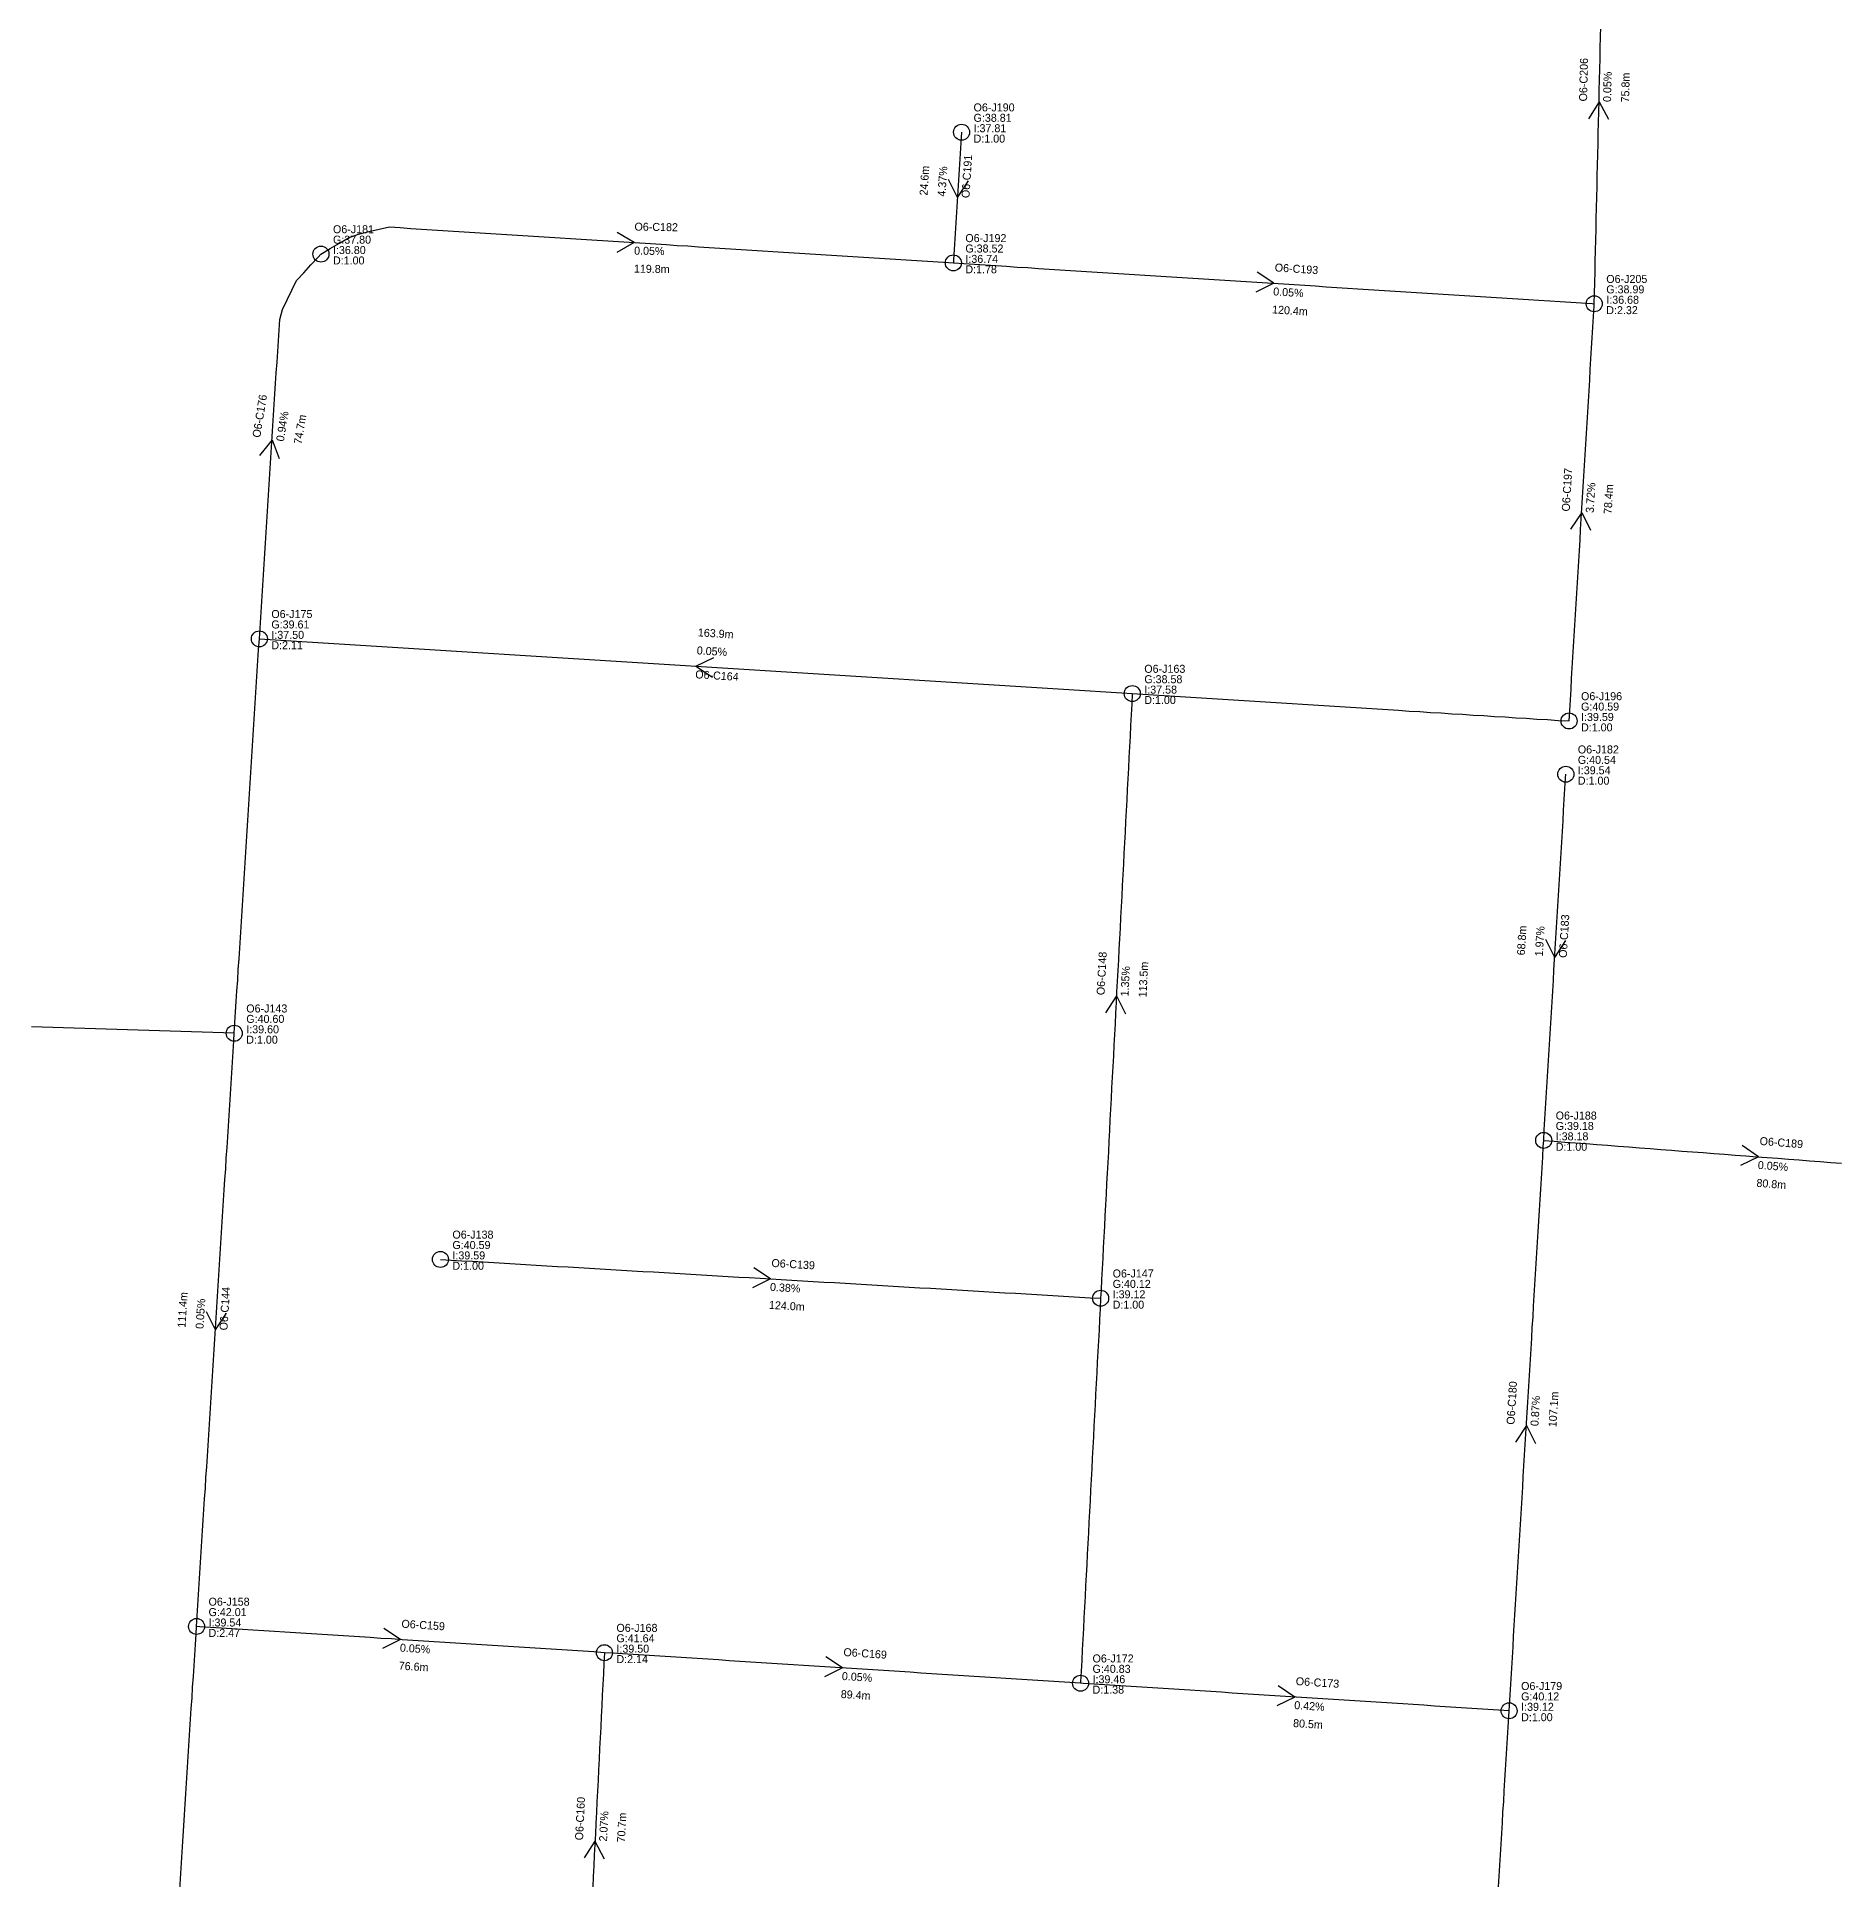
# Model space of a CAD drawing. Header units: metres. Extents: x 607160 to 610559, y 2613470 to 2618337.
# Drawn here: x 608737.4 to 609075, y 2615085.3 to 2615430.7 of the extents above; entities that cross this region are included whole.
import ezdxf

# ---------------------------------------------------------------- set-up
doc = ezdxf.new("R2010")
doc.units = ezdxf.units.M
for name, color, linetype in [('SW-DRAIN-LABELS', 3, 'Continuous'), ('SW-DRAIN-ORPHAN', 8, 'Continuous'), ('SW-DRAIN-SUB-06', 6, 'Continuous'), ('SW-JUNCTIONS', 7, 'Continuous')]:
    doc.layers.add(name, color=color, linetype=linetype)

msp = doc.modelspace()

# ---------------------------------------------------------------- linework, layer by layer
at = {"layer": 'SW-DRAIN-ORPHAN'}
for points in [[(608774.38, 2615243.91), (608774.51, 2615245.91), (608774.64, 2615247.91), (608774.76, 2615249.9), (608774.89, 2615251.9), (608775.02, 2615253.89), (608775.14, 2615255.89), (608775.27, 2615257.89), (608775.4, 2615259.88), (608775.52, 2615261.88), (608775.65, 2615263.87), (608775.78, 2615265.87), (608775.91, 2615267.87), (608776.03, 2615269.86), (608776.16, 2615271.86), (608776.29, 2615273.85), (608776.41, 2615275.85), (608776.54, 2615277.85), (608776.67, 2615279.84), (608776.79, 2615281.84), (608776.92, 2615283.83), (608777.05, 2615285.83), (608777.17, 2615287.83), (608777.3, 2615289.82), (608777.43, 2615291.82), (608777.55, 2615293.81), (608777.68, 2615295.81), (608777.81, 2615297.81), (608777.94, 2615299.8), (608778.06, 2615301.8), (608778.19, 2615303.79), (608778.32, 2615305.79), (608778.44, 2615307.79), (608778.57, 2615309.78), (608778.7, 2615311.78), (608778.82, 2615313.77), (608778.95, 2615315.77), (608779.08, 2615317.86)], [(608942.7, 2615307.59), (608944.69, 2615307.46), (608946.69, 2615307.34), (608948.68, 2615307.21), (608950.68, 2615307.09), (608952.68, 2615306.96), (608954.67, 2615306.84), (608956.67, 2615306.71), (608958.67, 2615306.59), (608960.66, 2615306.46), (608962.66, 2615306.34), (608964.65, 2615306.21), (608966.65, 2615306.09), (608968.65, 2615305.96), (608970.64, 2615305.84), (608972.64, 2615305.71), (608974.63, 2615305.59), (608976.63, 2615305.46), (608978.63, 2615305.34), (608980.62, 2615305.21), (608982.62, 2615305.09), (608984.61, 2615304.96), (608986.61, 2615304.84), (608988.61, 2615304.71), (608990.6, 2615304.59), (608992.6, 2615304.46), (608994.59, 2615304.33), (608996.59, 2615304.21), (608998.59, 2615304.08), (609000.58, 2615303.96), (609002.58, 2615303.83), (609004.57, 2615303.71), (609006.57, 2615303.58), (609008.57, 2615303.46), (609010.56, 2615303.33), (609012.56, 2615303.21), (609014.56, 2615303.08), (609016.55, 2615302.96), (609018.55, 2615302.83), (609020.54, 2615302.71), (609022.54, 2615302.58), (609024.56, 2615302.46)], [(608774.38, 2615243.91), (608772.38, 2615243.98), (608770.38, 2615244.04), (608768.39, 2615244.11), (608766.39, 2615244.17), (608764.39, 2615244.23), (608762.39, 2615244.3), (608760.39, 2615244.36), (608758.39, 2615244.42), (608756.39, 2615244.49), (608754.39, 2615244.55), (608752.39, 2615244.61), (608750.39, 2615244.68), (608748.4, 2615244.74), (608746.4, 2615244.8), (608744.4, 2615244.87), (608742.4, 2615244.93), (608740.4, 2615245), (608738.4, 2615245.06), (608736.4, 2615245.12)], [(608936.77, 2615194.23), (608936.67, 2615192.23), (608936.56, 2615190.23), (608936.46, 2615188.23), (608936.35, 2615186.24), (608936.25, 2615184.24), (608936.14, 2615182.24), (608936.04, 2615180.25), (608935.94, 2615178.25), (608935.83, 2615176.25), (608935.73, 2615174.25), (608935.62, 2615172.26), (608935.52, 2615170.26), (608935.41, 2615168.26), (608935.31, 2615166.26), (608935.2, 2615164.27), (608935.1, 2615162.27), (608934.99, 2615160.27), (608934.89, 2615158.28), (608934.79, 2615156.28), (608934.68, 2615154.28), (608934.58, 2615152.28), (608934.47, 2615150.29), (608934.37, 2615148.29), (608934.26, 2615146.29), (608934.16, 2615144.29), (608934.05, 2615142.3), (608933.95, 2615140.3), (608933.85, 2615138.3), (608933.74, 2615136.31), (608933.64, 2615134.31), (608933.53, 2615132.31), (608933.43, 2615130.31), (608933.32, 2615128.32), (608933.22, 2615126.32), (608933.11, 2615124.32), (608933.01, 2615122.32), (608933, 2615122.06)]]:
    msp.add_lwpolyline(points, dxfattribs=at)
at = {"layer": 'SW-DRAIN-SUB-06'}
for p, q in [((609030.18, 2615418.55), (609028.23, 2615415.34)), ((609030.18, 2615418.55), (609031.98, 2615415.26)), ((608909.93, 2615400.59), (608908.26, 2615403.95)), ((608909.93, 2615400.59), (608912, 2615403.71)), ((608849.36, 2615392.14), (608846.13, 2615394.06)), ((608849.36, 2615392.14), (608846.08, 2615390.31)), ((608969.22, 2615384.51), (608966.1, 2615386.58)), ((608969.22, 2615384.51), (608965.86, 2615382.84)), ((608781.46, 2615355.15), (608779.09, 2615352.24)), ((608781.46, 2615355.15), (608782.8, 2615351.64)), ((609026.93, 2615341.57), (609024.86, 2615338.44)), ((609026.93, 2615341.57), (609028.6, 2615338.21)), ((608860.89, 2615312.73), (608864.25, 2615314.39)), ((608860.89, 2615312.73), (608864.01, 2615310.65)), ((609021.88, 2615258.15), (609020.21, 2615261.51)), ((609021.88, 2615258.15), (609023.95, 2615261.28)), ((608939.73, 2615250.91), (608937.69, 2615247.76)), ((608939.73, 2615250.91), (608941.44, 2615247.57)), ((609060.07, 2615220.74), (609056.69, 2615219.12)), ((609060.07, 2615220.74), (609056.98, 2615222.86)), ((608874.9, 2615197.87), (608871.77, 2615199.93)), ((608874.9, 2615197.87), (608871.54, 2615196.19)), ((608770.84, 2615188.31), (608769.18, 2615191.67)), ((608770.84, 2615188.31), (608772.92, 2615191.43)), ((609016.57, 2615170.36), (609014.5, 2615167.23)), ((609016.57, 2615170.36), (609018.25, 2615167.01)), ((608805.53, 2615130.25), (608802.17, 2615128.58)), ((608805.53, 2615130.25), (608802.41, 2615132.33)), ((608888.38, 2615124.93), (608885.26, 2615127)), ((608888.38, 2615124.93), (608885.02, 2615123.26)), ((608973.17, 2615119.47), (608969.8, 2615117.81)), ((608973.17, 2615119.47), (608970.04, 2615121.55)), ((608841.99, 2615092.47), (608839.96, 2615089.32)), ((608841.99, 2615092.47), (608843.7, 2615089.13))]:
    msp.add_line(p, q, dxfattribs=at)
for points in [[(609029.29, 2615380.68), (609029.34, 2615382.68), (609029.39, 2615384.67), (609029.43, 2615386.67), (609029.48, 2615388.67), (609029.53, 2615390.67), (609029.58, 2615392.67), (609029.62, 2615394.67), (609029.67, 2615396.67), (609029.72, 2615398.67), (609029.76, 2615400.67), (609029.81, 2615402.67), (609029.86, 2615404.67), (609029.9, 2615406.67), (609029.95, 2615408.67), (609030, 2615410.67), (609030.04, 2615412.67), (609030.09, 2615414.67), (609030.14, 2615416.67), (609030.19, 2615418.67), (609030.23, 2615420.66), (609030.28, 2615422.66), (609030.33, 2615424.66), (609030.37, 2615426.66), (609030.42, 2615428.66), (609030.47, 2615430.66), (609030.51, 2615432.66)], [(608910.7, 2615412.84), (608910.57, 2615410.85), (608910.44, 2615408.85), (608910.32, 2615406.85), (608910.19, 2615404.86), (608910.07, 2615402.86), (608909.94, 2615400.86), (608909.82, 2615398.87), (608909.69, 2615396.87), (608909.57, 2615394.88), (608909.44, 2615392.88), (608909.32, 2615390.88), (608909.19, 2615388.89), (608909.16, 2615388.34)], [(608790.63, 2615390), (608792.36, 2615391.01), (608794.09, 2615392.01), (608795.81, 2615393.02), (608797.66, 2615393.74), (608799.6, 2615394.2), (608801.55, 2615394.66), (608803.5, 2615395.08), (608805.5, 2615394.95), (608807.49, 2615394.82), (608809.49, 2615394.68), (608811.48, 2615394.56), (608813.48, 2615394.43), (608815.48, 2615394.3), (608817.47, 2615394.17), (608819.47, 2615394.05), (608821.46, 2615393.92), (608823.46, 2615393.79), (608825.46, 2615393.67), (608827.45, 2615393.54), (608829.45, 2615393.41), (608831.44, 2615393.28), (608833.44, 2615393.16), (608835.44, 2615393.03), (608837.43, 2615392.9), (608839.43, 2615392.78), (608841.42, 2615392.65), (608843.42, 2615392.52), (608845.42, 2615392.4), (608847.41, 2615392.27), (608849.41, 2615392.14), (608851.4, 2615392.01), (608853.4, 2615391.89), (608855.4, 2615391.76), (608857.39, 2615391.63), (608859.39, 2615391.51), (608861.38, 2615391.38), (608863.38, 2615391.25), (608865.37, 2615391.12), (608867.37, 2615391), (608869.37, 2615390.87), (608871.36, 2615390.74), (608873.36, 2615390.62), (608875.35, 2615390.49), (608877.35, 2615390.36), (608879.35, 2615390.23), (608881.34, 2615390.11), (608883.34, 2615389.98), (608885.33, 2615389.85), (608887.33, 2615389.73), (608889.33, 2615389.6), (608891.32, 2615389.47), (608893.32, 2615389.34), (608895.31, 2615389.22), (608897.31, 2615389.09), (608899.31, 2615388.96), (608901.3, 2615388.84), (608903.3, 2615388.71), (608905.29, 2615388.58), (608907.29, 2615388.46), (608909.16, 2615388.34)], [(608779.08, 2615317.86), (608779.21, 2615319.86), (608779.34, 2615321.85), (608779.47, 2615323.85), (608779.59, 2615325.84), (608779.72, 2615327.84), (608779.85, 2615329.84), (608779.97, 2615331.83), (608780.1, 2615333.83), (608780.23, 2615335.82), (608780.36, 2615337.82), (608780.48, 2615339.82), (608780.61, 2615341.81), (608780.74, 2615343.81), (608780.86, 2615345.8), (608780.99, 2615347.8), (608781.12, 2615349.8), (608781.25, 2615351.79), (608781.37, 2615353.79), (608781.5, 2615355.78), (608781.63, 2615357.78), (608781.75, 2615359.78), (608781.88, 2615361.77), (608782.01, 2615363.77), (608782.13, 2615365.76), (608782.26, 2615367.76), (608782.39, 2615369.76), (608782.52, 2615371.75), (608782.64, 2615373.75), (608782.77, 2615375.74), (608782.9, 2615377.74), (608783.42, 2615379.63), (608784.28, 2615381.44), (608785.14, 2615383.24), (608786.05, 2615385.02), (608787.4, 2615386.49), (608788.76, 2615387.96), (608790.11, 2615389.43), (608790.63, 2615390)], [(608909.16, 2615388.34), (608911.15, 2615388.21), (608913.15, 2615388.08), (608915.14, 2615387.95), (608917.14, 2615387.83), (608919.13, 2615387.7), (608921.13, 2615387.57), (608923.13, 2615387.45), (608925.12, 2615387.32), (608927.12, 2615387.19), (608929.11, 2615387.06), (608931.11, 2615386.94), (608933.11, 2615386.81), (608935.1, 2615386.68), (608937.1, 2615386.55), (608939.09, 2615386.43), (608941.09, 2615386.3), (608943.09, 2615386.17), (608945.08, 2615386.05), (608947.08, 2615385.92), (608949.07, 2615385.79), (608951.07, 2615385.66), (608953.07, 2615385.54), (608955.06, 2615385.41), (608957.06, 2615385.28), (608959.05, 2615385.15), (608961.05, 2615385.03), (608963.05, 2615384.9), (608965.04, 2615384.77), (608967.04, 2615384.65), (608969.03, 2615384.52), (608971.03, 2615384.39), (608973.03, 2615384.26), (608975.02, 2615384.14), (608977.02, 2615384.01), (608979.01, 2615383.88), (608981.01, 2615383.75), (608983.01, 2615383.63), (608985, 2615383.5), (608987, 2615383.37), (608988.99, 2615383.25), (608990.99, 2615383.12), (608992.98, 2615382.99), (608994.98, 2615382.86), (608996.98, 2615382.74), (608998.97, 2615382.61), (609000.97, 2615382.48), (609002.96, 2615382.35), (609004.96, 2615382.23), (609006.96, 2615382.1), (609008.95, 2615381.97), (609010.95, 2615381.85), (609012.94, 2615381.72), (609014.94, 2615381.59), (609016.94, 2615381.46), (609018.93, 2615381.34), (609020.93, 2615381.21), (609022.92, 2615381.08), (609024.92, 2615380.95), (609026.92, 2615380.83), (609028.91, 2615380.7), (609029.29, 2615380.68)], [(609024.56, 2615302.46), (609024.68, 2615304.45), (609024.81, 2615306.45), (609024.93, 2615308.44), (609025.05, 2615310.44), (609025.17, 2615312.44), (609025.29, 2615314.43), (609025.41, 2615316.43), (609025.53, 2615318.43), (609025.65, 2615320.42), (609025.77, 2615322.42), (609025.89, 2615324.42), (609026.01, 2615326.41), (609026.13, 2615328.41), (609026.25, 2615330.4), (609026.37, 2615332.4), (609026.5, 2615334.4), (609026.62, 2615336.39), (609026.74, 2615338.39), (609026.86, 2615340.39), (609026.98, 2615342.38), (609027.1, 2615344.38), (609027.22, 2615346.38), (609027.34, 2615348.37), (609027.46, 2615350.37), (609027.58, 2615352.36), (609027.7, 2615354.36), (609027.82, 2615356.36), (609027.94, 2615358.35), (609028.06, 2615360.35), (609028.19, 2615362.35), (609028.31, 2615364.34), (609028.43, 2615366.34), (609028.55, 2615368.34), (609028.67, 2615370.33), (609028.79, 2615372.33), (609028.91, 2615374.32), (609029.03, 2615376.32), (609029.15, 2615378.32), (609029.27, 2615380.31), (609029.29, 2615380.68)], [(608779.08, 2615317.86), (608781.08, 2615317.74), (608783.08, 2615317.61), (608785.07, 2615317.48), (608787.07, 2615317.36), (608789.06, 2615317.23), (608791.06, 2615317.11), (608793.06, 2615316.98), (608795.05, 2615316.86), (608797.05, 2615316.73), (608799.04, 2615316.61), (608801.04, 2615316.48), (608803.04, 2615316.36), (608805.03, 2615316.23), (608807.03, 2615316.11), (608809.02, 2615315.98), (608811.02, 2615315.86), (608813.02, 2615315.73), (608815.01, 2615315.61), (608817.01, 2615315.48), (608819.01, 2615315.35), (608821, 2615315.23), (608823, 2615315.1), (608824.99, 2615314.98), (608826.99, 2615314.85), (608828.99, 2615314.73), (608830.98, 2615314.6), (608832.98, 2615314.48), (608834.97, 2615314.35), (608836.97, 2615314.23), (608838.97, 2615314.1), (608840.96, 2615313.98), (608842.96, 2615313.85), (608844.95, 2615313.73), (608846.95, 2615313.6), (608848.95, 2615313.48), (608850.94, 2615313.35), (608852.94, 2615313.22), (608854.93, 2615313.1), (608856.93, 2615312.97), (608858.93, 2615312.85), (608860.92, 2615312.72), (608862.92, 2615312.6), (608864.91, 2615312.47), (608866.91, 2615312.35), (608868.91, 2615312.22), (608870.9, 2615312.1), (608872.9, 2615311.97), (608874.9, 2615311.85), (608876.89, 2615311.72), (608878.89, 2615311.6), (608880.88, 2615311.47), (608882.88, 2615311.34), (608884.88, 2615311.22), (608886.87, 2615311.09), (608888.87, 2615310.97), (608890.86, 2615310.84), (608892.86, 2615310.72), (608894.86, 2615310.59), (608896.85, 2615310.47), (608898.85, 2615310.34), (608900.84, 2615310.22), (608902.84, 2615310.09), (608904.84, 2615309.97), (608906.83, 2615309.84), (608908.83, 2615309.72), (608910.82, 2615309.59), (608912.82, 2615309.47), (608914.82, 2615309.34), (608916.81, 2615309.21), (608918.81, 2615309.09), (608920.8, 2615308.96), (608922.8, 2615308.84), (608924.8, 2615308.71), (608926.79, 2615308.59), (608928.79, 2615308.46), (608930.79, 2615308.34), (608932.78, 2615308.21), (608934.78, 2615308.09), (608936.77, 2615307.96), (608938.77, 2615307.84), (608940.77, 2615307.71), (608942.7, 2615307.59)], [(608942.7, 2615307.59), (608942.59, 2615305.59), (608942.49, 2615303.6), (608942.38, 2615301.6), (608942.28, 2615299.6), (608942.17, 2615297.6), (608942.07, 2615295.61), (608941.97, 2615293.61), (608941.86, 2615291.61), (608941.76, 2615289.61), (608941.65, 2615287.62), (608941.55, 2615285.62), (608941.44, 2615283.62), (608941.34, 2615281.63), (608941.23, 2615279.63), (608941.13, 2615277.63), (608941.03, 2615275.63), (608940.92, 2615273.64), (608940.82, 2615271.64), (608940.71, 2615269.64), (608940.61, 2615267.64), (608940.5, 2615265.65), (608940.4, 2615263.65), (608940.3, 2615261.65), (608940.19, 2615259.66), (608940.09, 2615257.66), (608939.98, 2615255.66), (608939.88, 2615253.66), (608939.77, 2615251.67), (608939.67, 2615249.67), (608939.56, 2615247.67), (608939.46, 2615245.67), (608939.36, 2615243.68), (608939.25, 2615241.68), (608939.15, 2615239.68), (608939.04, 2615237.69), (608938.94, 2615235.69), (608938.83, 2615233.69), (608938.73, 2615231.69), (608938.63, 2615229.7), (608938.52, 2615227.7), (608938.42, 2615225.7), (608938.31, 2615223.7), (608938.21, 2615221.71), (608938.1, 2615219.71), (608938, 2615217.71), (608937.89, 2615215.72), (608937.79, 2615213.72), (608937.69, 2615211.72), (608937.58, 2615209.72), (608937.48, 2615207.73), (608937.37, 2615205.73), (608937.27, 2615203.73), (608937.16, 2615201.73), (608937.06, 2615199.74), (608936.95, 2615197.74), (608936.85, 2615195.74), (608936.77, 2615194.23)], [(609019.81, 2615223.84), (609019.93, 2615225.83), (609020.05, 2615227.83), (609020.17, 2615229.83), (609020.29, 2615231.82), (609020.41, 2615233.82), (609020.53, 2615235.81), (609020.65, 2615237.81), (609020.77, 2615239.81), (609020.89, 2615241.8), (609021.02, 2615243.8), (609021.14, 2615245.8), (609021.26, 2615247.79), (609021.38, 2615249.79), (609021.5, 2615251.78), (609021.62, 2615253.78), (609021.74, 2615255.78), (609021.86, 2615257.77), (609021.98, 2615259.77), (609022.1, 2615261.77), (609022.22, 2615263.76), (609022.34, 2615265.76), (609022.46, 2615267.76), (609022.59, 2615269.75), (609022.71, 2615271.75), (609022.83, 2615273.74), (609022.95, 2615275.74), (609023.07, 2615277.74), (609023.19, 2615279.73), (609023.31, 2615281.73), (609023.43, 2615283.73), (609023.55, 2615285.72), (609023.67, 2615287.72), (609023.79, 2615289.72), (609023.91, 2615291.71), (609023.96, 2615292.47)], [(608767.31, 2615132.7), (608767.43, 2615134.7), (608767.56, 2615136.69), (608767.69, 2615138.69), (608767.82, 2615140.69), (608767.94, 2615142.68), (608768.07, 2615144.68), (608768.2, 2615146.67), (608768.32, 2615148.67), (608768.45, 2615150.67), (608768.58, 2615152.66), (608768.7, 2615154.66), (608768.83, 2615156.65), (608768.96, 2615158.65), (608769.08, 2615160.65), (608769.21, 2615162.64), (608769.34, 2615164.64), (608769.47, 2615166.63), (608769.59, 2615168.63), (608769.72, 2615170.63), (608769.85, 2615172.62), (608769.97, 2615174.62), (608770.1, 2615176.61), (608770.23, 2615178.61), (608770.35, 2615180.61), (608770.48, 2615182.6), (608770.61, 2615184.6), (608770.74, 2615186.59), (608770.86, 2615188.59), (608770.99, 2615190.58), (608771.12, 2615192.58), (608771.24, 2615194.58), (608771.37, 2615196.57), (608771.5, 2615198.57), (608771.62, 2615200.56), (608771.75, 2615202.56), (608771.88, 2615204.56), (608772.01, 2615206.55), (608772.13, 2615208.55), (608772.26, 2615210.54), (608772.39, 2615212.54), (608772.51, 2615214.54), (608772.64, 2615216.53), (608772.77, 2615218.53), (608772.89, 2615220.52), (608773.02, 2615222.52), (608773.15, 2615224.52), (608773.28, 2615226.51), (608773.4, 2615228.51), (608773.53, 2615230.5), (608773.66, 2615232.5), (608773.78, 2615234.5), (608773.91, 2615236.49), (608774.04, 2615238.49), (608774.16, 2615240.48), (608774.29, 2615242.48), (608774.38, 2615243.91)], [(609013.33, 2615116.89), (609013.46, 2615118.89), (609013.58, 2615120.88), (609013.7, 2615122.88), (609013.82, 2615124.88), (609013.94, 2615126.87), (609014.06, 2615128.87), (609014.18, 2615130.86), (609014.3, 2615132.86), (609014.42, 2615134.86), (609014.54, 2615136.85), (609014.66, 2615138.85), (609014.78, 2615140.85), (609014.91, 2615142.84), (609015.03, 2615144.84), (609015.15, 2615146.84), (609015.27, 2615148.83), (609015.39, 2615150.83), (609015.51, 2615152.82), (609015.63, 2615154.82), (609015.75, 2615156.82), (609015.87, 2615158.81), (609015.99, 2615160.81), (609016.11, 2615162.81), (609016.23, 2615164.8), (609016.36, 2615166.8), (609016.48, 2615168.8), (609016.6, 2615170.79), (609016.72, 2615172.79), (609016.84, 2615174.78), (609016.96, 2615176.78), (609017.08, 2615178.78), (609017.2, 2615180.77), (609017.32, 2615182.77), (609017.44, 2615184.77), (609017.56, 2615186.76), (609017.68, 2615188.76), (609017.81, 2615190.76), (609017.93, 2615192.75), (609018.05, 2615194.75), (609018.17, 2615196.74), (609018.29, 2615198.74), (609018.41, 2615200.74), (609018.53, 2615202.73), (609018.65, 2615204.73), (609018.77, 2615206.73), (609018.89, 2615208.72), (609019.01, 2615210.72), (609019.13, 2615212.72), (609019.26, 2615214.71), (609019.38, 2615216.71), (609019.5, 2615218.7), (609019.62, 2615220.7), (609019.74, 2615222.7), (609019.81, 2615223.84)], [(609019.81, 2615223.84), (609021.8, 2615223.68), (609023.8, 2615223.53), (609025.79, 2615223.38), (609027.78, 2615223.22), (609029.78, 2615223.07), (609031.77, 2615222.92), (609033.77, 2615222.76), (609035.76, 2615222.61), (609037.75, 2615222.46), (609039.75, 2615222.3), (609041.74, 2615222.15), (609043.74, 2615222), (609045.73, 2615221.84), (609047.73, 2615221.69), (609049.72, 2615221.54), (609051.71, 2615221.39), (609053.71, 2615221.23), (609055.7, 2615221.08), (609057.7, 2615220.93), (609059.69, 2615220.77), (609061.68, 2615220.62), (609063.68, 2615220.47), (609065.67, 2615220.31), (609067.67, 2615220.16), (609069.66, 2615220.01), (609071.65, 2615219.85), (609073.65, 2615219.7), (609075.64, 2615219.55)], [(608813.02, 2615201.52), (608815.02, 2615201.4), (608817.02, 2615201.28), (608819.01, 2615201.16), (608821.01, 2615201.05), (608823.01, 2615200.93), (608825, 2615200.81), (608827, 2615200.69), (608829, 2615200.58), (608830.99, 2615200.46), (608832.99, 2615200.34), (608834.98, 2615200.22), (608836.98, 2615200.11), (608838.98, 2615199.99), (608840.97, 2615199.87), (608842.97, 2615199.75), (608844.97, 2615199.64), (608846.96, 2615199.52), (608848.96, 2615199.4), (608850.96, 2615199.28), (608852.95, 2615199.16), (608854.95, 2615199.05), (608856.95, 2615198.93), (608858.94, 2615198.81), (608860.94, 2615198.69), (608862.94, 2615198.58), (608864.93, 2615198.46), (608866.93, 2615198.34), (608868.93, 2615198.22), (608870.92, 2615198.11), (608872.92, 2615197.99), (608874.92, 2615197.87), (608876.91, 2615197.75), (608878.91, 2615197.64), (608880.91, 2615197.52), (608882.9, 2615197.4), (608884.9, 2615197.28), (608886.89, 2615197.16), (608888.89, 2615197.05), (608890.89, 2615196.93), (608892.88, 2615196.81), (608894.88, 2615196.69), (608896.88, 2615196.58), (608898.87, 2615196.46), (608900.87, 2615196.34), (608902.87, 2615196.22), (608904.86, 2615196.11), (608906.86, 2615195.99), (608908.86, 2615195.87), (608910.85, 2615195.75), (608912.85, 2615195.64), (608914.85, 2615195.52), (608916.84, 2615195.4), (608918.84, 2615195.28), (608920.84, 2615195.17), (608922.83, 2615195.05), (608924.83, 2615194.93), (608926.83, 2615194.81), (608928.82, 2615194.69), (608930.82, 2615194.58), (608932.82, 2615194.46), (608934.81, 2615194.34), (608936.77, 2615194.23)], [(608764.17, 2615083.39), (608764.3, 2615085.38), (608764.42, 2615087.38), (608764.55, 2615089.38), (608764.68, 2615091.37), (608764.8, 2615093.37), (608764.93, 2615095.36), (608765.06, 2615097.36), (608765.18, 2615099.36), (608765.31, 2615101.35), (608765.44, 2615103.35), (608765.57, 2615105.34), (608765.69, 2615107.34), (608765.82, 2615109.34), (608765.95, 2615111.33), (608766.07, 2615113.33), (608766.2, 2615115.32), (608766.33, 2615117.32), (608766.46, 2615119.32), (608766.58, 2615121.31), (608766.71, 2615123.31), (608766.84, 2615125.3), (608766.96, 2615127.3), (608767.09, 2615129.3), (608767.22, 2615131.29), (608767.31, 2615132.7)], [(608843.76, 2615127.79), (608841.76, 2615127.92), (608839.77, 2615128.05), (608837.77, 2615128.18), (608835.77, 2615128.3), (608833.78, 2615128.43), (608831.78, 2615128.56), (608829.79, 2615128.69), (608827.79, 2615128.82), (608825.79, 2615128.95), (608823.8, 2615129.07), (608821.8, 2615129.2), (608819.81, 2615129.33), (608817.81, 2615129.46), (608815.82, 2615129.59), (608813.82, 2615129.71), (608811.82, 2615129.84), (608809.83, 2615129.97), (608807.83, 2615130.1), (608805.84, 2615130.23), (608803.84, 2615130.36), (608801.84, 2615130.48), (608799.85, 2615130.61), (608797.85, 2615130.74), (608795.86, 2615130.87), (608793.86, 2615131), (608791.86, 2615131.12), (608789.87, 2615131.25), (608787.87, 2615131.38), (608785.88, 2615131.51), (608783.88, 2615131.64), (608781.89, 2615131.77), (608779.89, 2615131.89), (608777.89, 2615132.02), (608775.9, 2615132.15), (608773.9, 2615132.28), (608771.91, 2615132.41), (608769.91, 2615132.53), (608767.91, 2615132.66), (608767.31, 2615132.7)], [(608843.76, 2615127.79), (608843.66, 2615125.79), (608843.56, 2615123.8), (608843.46, 2615121.8), (608843.36, 2615119.8), (608843.26, 2615117.8), (608843.16, 2615115.81), (608843.06, 2615113.81), (608842.96, 2615111.81), (608842.86, 2615109.81), (608842.76, 2615107.82), (608842.66, 2615105.82), (608842.56, 2615103.82), (608842.46, 2615101.82), (608842.36, 2615099.83), (608842.26, 2615097.83), (608842.16, 2615095.83), (608842.06, 2615093.83), (608841.96, 2615091.84), (608841.86, 2615089.84), (608841.76, 2615087.84), (608841.66, 2615085.84), (608841.56, 2615083.85)], [(608933, 2615122.06), (608931, 2615122.19), (608929, 2615122.32), (608927.01, 2615122.44), (608925.01, 2615122.57), (608923.02, 2615122.7), (608921.02, 2615122.83), (608919.02, 2615122.96), (608917.03, 2615123.08), (608915.03, 2615123.21), (608913.04, 2615123.34), (608911.04, 2615123.47), (608909.05, 2615123.6), (608907.05, 2615123.73), (608905.05, 2615123.85), (608903.06, 2615123.98), (608901.06, 2615124.11), (608899.07, 2615124.24), (608897.07, 2615124.37), (608895.07, 2615124.49), (608893.08, 2615124.62), (608891.08, 2615124.75), (608889.09, 2615124.88), (608887.09, 2615125.01), (608885.09, 2615125.14), (608883.1, 2615125.26), (608881.1, 2615125.39), (608879.11, 2615125.52), (608877.11, 2615125.65), (608875.12, 2615125.78), (608873.12, 2615125.91), (608871.12, 2615126.03), (608869.13, 2615126.16), (608867.13, 2615126.29), (608865.14, 2615126.42), (608863.14, 2615126.55), (608861.14, 2615126.67), (608859.15, 2615126.8), (608857.15, 2615126.93), (608855.16, 2615127.06), (608853.16, 2615127.19), (608851.16, 2615127.32), (608849.17, 2615127.44), (608847.17, 2615127.57), (608845.18, 2615127.7), (608843.76, 2615127.79)], [(609013.33, 2615116.89), (609011.34, 2615117.02), (609009.34, 2615117.15), (609007.35, 2615117.28), (609005.35, 2615117.4), (609003.36, 2615117.53), (609001.36, 2615117.66), (608999.36, 2615117.79), (608997.37, 2615117.92), (608995.37, 2615118.05), (608993.38, 2615118.17), (608991.38, 2615118.3), (608989.38, 2615118.43), (608987.39, 2615118.56), (608985.39, 2615118.69), (608983.4, 2615118.82), (608981.4, 2615118.94), (608979.4, 2615119.07), (608977.41, 2615119.2), (608975.41, 2615119.33), (608973.42, 2615119.46), (608971.42, 2615119.59), (608969.43, 2615119.72), (608967.43, 2615119.84), (608965.43, 2615119.97), (608963.44, 2615120.1), (608961.44, 2615120.23), (608959.45, 2615120.36), (608957.45, 2615120.49), (608955.45, 2615120.61), (608953.46, 2615120.74), (608951.46, 2615120.87), (608949.47, 2615121), (608947.47, 2615121.13), (608945.47, 2615121.26), (608943.48, 2615121.38), (608941.48, 2615121.51), (608939.49, 2615121.64), (608937.49, 2615121.77), (608935.5, 2615121.9), (608933.5, 2615122.03), (608933, 2615122.06)], [(609011.34, 2615083.89), (609011.46, 2615085.89), (609011.58, 2615087.89), (609011.7, 2615089.88), (609011.82, 2615091.88), (609011.94, 2615093.88), (609012.06, 2615095.87), (609012.18, 2615097.87), (609012.31, 2615099.87), (609012.43, 2615101.86), (609012.55, 2615103.86), (609012.67, 2615105.85), (609012.79, 2615107.85), (609012.91, 2615109.85), (609013.03, 2615111.84), (609013.15, 2615113.84), (609013.27, 2615115.84), (609013.33, 2615116.89)]]:
    msp.add_lwpolyline(points, dxfattribs=at)
at = {"layer": 'SW-JUNCTIONS'}
for centre in [(608910.7, 2615412.84), (608790.63, 2615390), (608909.16, 2615388.34), (609029.29, 2615380.68), (608779.08, 2615317.86), (608942.7, 2615307.59), (609024.56, 2615302.46), (609023.96, 2615292.47), (608774.38, 2615243.91), (609019.81, 2615223.84), (608813.02, 2615201.52), (608936.77, 2615194.23), (608767.31, 2615132.7), (608843.76, 2615127.79), (608933, 2615122.06), (609013.33, 2615116.89)]:
    msp.add_circle(centre, 1.5, dxfattribs=at)

# ---------------------------------------------------------------- texts
at = {"layer": 'SW-DRAIN-LABELS', "color": 3}
for s, rotation, p in [('O6-C206', 88.6543, (609027.93, 2615418.6)), ('O6-C191', 86.4023, (608912.17, 2615400.45)), ('O6-C182', -0.803, (608849.39, 2615394.39)), ('O6-C193', -3.6486, (608969.37, 2615386.75)), ('O6-C176', 80.9042, (608779.24, 2615355.5)), ('O6-C197', 86.5402, (609024.68, 2615341.7)), ('O6-C164', -3.5921, (608860.75, 2615310.48)), ('O6-C183', 86.5376, (609024.13, 2615258.02)), ('O6-C148', 87.0078, (608937.49, 2615251.03)), ('O6-C189', -4.3918, (609060.24, 2615222.99)), ('O6-C139', -3.372, (608875.03, 2615200.12)), ('O6-C144', 86.3598, (608773.09, 2615188.17)), ('O6-C180', 86.5364, (609014.33, 2615170.5)), ('O6-C159', -3.6748, (608805.68, 2615132.49)), ('O6-C169', -3.676, (608888.52, 2615127.17)), ('O6-C173', -3.6807, (608973.31, 2615121.72)), ('O6-C160', 87.1378, (608839.74, 2615092.58))]:
    msp.add_text(s, height=1.5, rotation=rotation, dxfattribs=at).set_placement(p)
at = {"layer": 'SW-DRAIN-LABELS', "color": 2}
for s, rotation, p in [('0.05%', 88.6543, (609032.43, 2615418.49)), ('75.8m', 88.6543, (609035.81, 2615418.41)), ('24.6m', 86.4023, (608904.31, 2615400.94)), ('4.37%', 86.4023, (608907.68, 2615400.73)), ('0.05%', -0.803, (608849.32, 2615389.89)), ('119.8m', -0.803, (608849.28, 2615386.52)), ('0.05%', -3.6486, (608969.08, 2615382.26)), ('120.4m', -3.6486, (608968.87, 2615378.89)), ('0.94%', 80.9042, (608783.68, 2615354.79)), ('74.7m', 80.9042, (608787.01, 2615354.26)), ('3.72%', 86.5402, (609029.17, 2615341.43)), ('78.4m', 86.5402, (609032.54, 2615341.23)), ('163.9m', -3.5921, (608861.24, 2615318.34)), ('0.05%', -3.5921, (608861.03, 2615314.97)), ('68.8m', 86.5376, (609016.27, 2615258.49)), ('1.97%', 86.5376, (609019.64, 2615258.29)), ('1.35%', 87.0078, (608941.98, 2615250.79)), ('113.5m', 87.0078, (608945.35, 2615250.61)), ('0.05%', -4.3918, (609059.9, 2615218.5)), ('80.8m', -4.3918, (609059.64, 2615215.14)), ('0.38%', -3.372, (608874.76, 2615195.63)), ('111.4m', 86.3598, (608765.23, 2615188.67)), ('0.05%', 86.3598, (608768.6, 2615188.45)), ('124.0m', -3.372, (608874.57, 2615192.26)), ('0.87%', 86.5364, (609018.82, 2615170.23)), ('107.1m', 86.5364, (609022.19, 2615170.02)), ('0.05%', -3.6748, (608805.39, 2615128)), ('76.6m', -3.6748, (608805.17, 2615124.63)), ('0.05%', -3.676, (608888.23, 2615122.68)), ('89.4m', -3.676, (608888.02, 2615119.31)), ('0.42%', -3.6807, (608973.02, 2615117.23)), ('80.5m', -3.6807, (608972.8, 2615113.86)), ('2.07%', 87.1378, (608844.24, 2615092.36)), ('70.7m', 87.1378, (608847.61, 2615092.19))]:
    msp.add_text(s, height=1.5, rotation=rotation, dxfattribs=at).set_placement(p)
at = {"layer": 'SW-DRAIN-LABELS', "color": 7}
for s, p in [('O6-J190', (608912.95, 2615416.74)), ('G:38.81', (608912.95, 2615414.79)), ('O6-J181', (608792.88, 2615393.9)), ('G:37.80', (608792.88, 2615391.95)), ('O6-J192', (608911.41, 2615392.24)), ('G:38.52', (608911.41, 2615390.29)), ('O6-J205', (609031.54, 2615384.58)), ('G:38.99', (609031.54, 2615382.63)), ('O6-J175', (608781.33, 2615321.76)), ('G:39.61', (608781.33, 2615319.81)), ('O6-J163', (608944.95, 2615311.49)), ('G:38.58', (608944.95, 2615309.54)), ('O6-J196', (609026.81, 2615306.36)), ('G:40.59', (609026.81, 2615304.41)), ('O6-J182', (609026.21, 2615296.37)), ('G:40.54', (609026.21, 2615294.42)), ('O6-J143', (608776.63, 2615247.81)), ('G:40.60', (608776.63, 2615245.86)), ('O6-J188', (609022.06, 2615227.74)), ('G:39.18', (609022.06, 2615225.79)), ('O6-J138', (608815.27, 2615205.42)), ('G:40.59', (608815.27, 2615203.47)), ('O6-J147', (608939.02, 2615198.13)), ('G:40.12', (608939.02, 2615196.18)), ('O6-J158', (608769.56, 2615136.6)), ('G:42.01', (608769.56, 2615134.65)), ('O6-J168', (608846.01, 2615131.69)), ('G:41.64', (608846.01, 2615129.74)), ('O6-J172', (608935.25, 2615125.96)), ('G:40.83', (608935.25, 2615124.01)), ('O6-J179', (609015.58, 2615120.79)), ('G:40.12', (609015.58, 2615118.84))]:
    msp.add_text(s, height=1.5, dxfattribs=at).set_placement(p)
at = {"layer": 'SW-DRAIN-LABELS', "color": 4}
for s, p in [('I:37.81', (608912.95, 2615412.84)), ('I:36.80', (608792.88, 2615390)), ('I:36.74', (608911.41, 2615388.34)), ('I:36.68', (609031.54, 2615380.68)), ('I:37.50', (608781.33, 2615317.86)), ('I:37.58', (608944.95, 2615307.59)), ('I:39.59', (609026.81, 2615302.46)), ('I:39.54', (609026.21, 2615292.47)), ('I:39.60', (608776.63, 2615243.91)), ('I:38.18', (609022.06, 2615223.84)), ('I:39.59', (608815.27, 2615201.52)), ('I:39.12', (608939.02, 2615194.23)), ('I:39.54', (608769.56, 2615132.7)), ('I:39.50', (608846.01, 2615127.79)), ('I:39.46', (608935.25, 2615122.06)), ('I:39.12', (609015.58, 2615116.89))]:
    msp.add_text(s, height=1.5, dxfattribs=at).set_placement(p)
at = {"layer": 'SW-DRAIN-LABELS', "color": 6}
for s, p in [('D:1.00', (608912.95, 2615410.89)), ('D:1.00', (608792.88, 2615388.05)), ('D:1.78', (608911.41, 2615386.39)), ('D:2.32', (609031.54, 2615378.73)), ('D:2.11', (608781.33, 2615315.91)), ('D:1.00', (608944.95, 2615305.64)), ('D:1.00', (609026.81, 2615300.51)), ('D:1.00', (609026.21, 2615290.52)), ('D:1.00', (608776.63, 2615241.96)), ('D:1.00', (609022.06, 2615221.89)), ('D:1.00', (608815.27, 2615199.57)), ('D:1.00', (608939.02, 2615192.28)), ('D:2.47', (608769.56, 2615130.75)), ('D:2.14', (608846.01, 2615125.84)), ('D:1.38', (608935.25, 2615120.11)), ('D:1.00', (609015.58, 2615114.94))]:
    msp.add_text(s, height=1.5, dxfattribs=at).set_placement(p)

doc.saveas('drawing.dxf')
